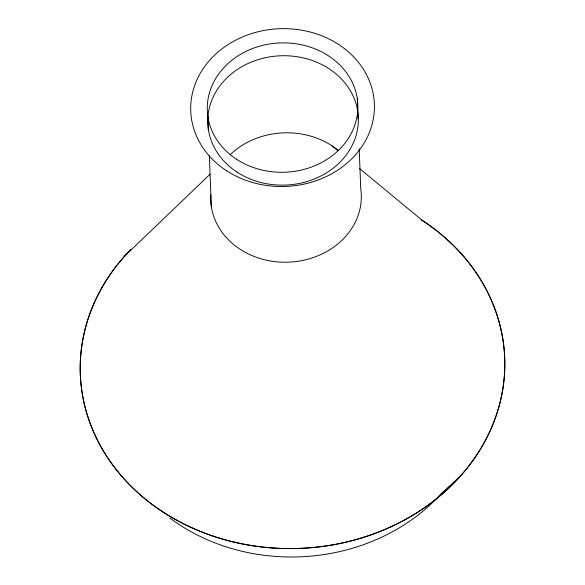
<?xml version="1.0" encoding="UTF-8"?>
<svg xmlns="http://www.w3.org/2000/svg" width="585" height="585" viewBox="0 0 585 585"><rect width="100%" height="100%" fill="white"/><g stroke="black" fill="none" stroke-linecap="round" stroke-linejoin="round"><path stroke-width="0.88" d="M124.766 255.989L210.117 174.169M460.234 476.278L441.558 493.25A187.244 160.838 -2.2 0 1 169.862 518.047M332.185 145.921L337.794 150.557M359.534 168.531L422.655 220.706M357.274 98.733L358.042 118.718M359.197 148.692L360.733 188.655A75.319 64.694 -2.2 0 1 288.719 262.146A75.319 64.694 -2.2 0 1 210.827 194.776M207.858 116.437L208.384 130.06M209.357 155.493L211.309 206.351M230.132 154.703A75.319 64.694 -2.2 0 1 338.145 150.279M459.006 477.631A212.348 182.403 -2.2 0 0 421.178 219.719A212.348 182.403 -2.2 0 1 459.013 477.66A212.348 182.403 -2.2 0 1 157.782 508.504A212.348 182.403 -2.2 0 1 130.879 249.466A212.348 182.403 -2.2 0 0 157.782 508.482A212.348 182.403 -2.2 0 0 459.006 477.631M236.896 172.019A75.319 64.694 -2.2 0 0 357.662 128.473A75.319 64.694 -2.2 0 0 254.621 60.803A75.319 64.694 -2.2 0 0 236.896 172.019M226.249 170.52A91.889 78.924 -2.2 0 0 373.581 117.395A91.889 78.924 -2.2 0 0 247.872 34.837A91.889 78.924 -2.2 0 0 226.249 170.52M236.406 159.171A75.319 64.694 -2.2 0 0 357.172 115.625A75.319 64.694 -2.2 0 0 254.124 47.955A75.319 64.694 -2.2 0 0 236.406 159.171"/></g></svg>
